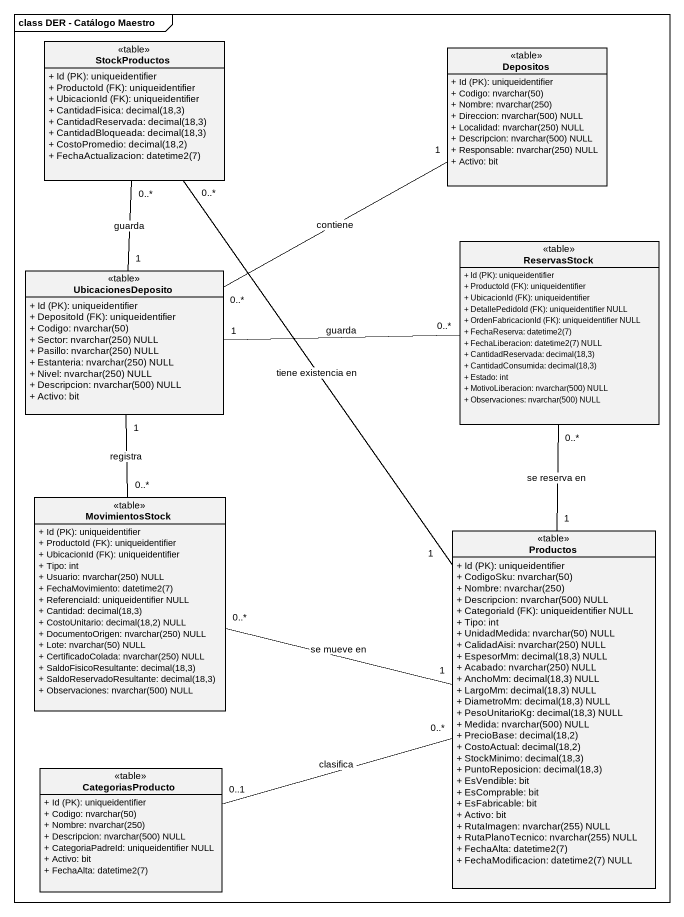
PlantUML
@startuml
mainframe class DER - Catálogo Maestro
hide circle
hide empty members
skinparam classAttributeIconSize 0
class StockProductos <<table>> {
  {field} + Id (PK): uniqueidentifier
  {field} + ProductoId (FK): uniqueidentifier
  {field} + UbicacionId (FK): uniqueidentifier
  {field} + CantidadFisica: decimal(18,3)
  {field} + CantidadReservada: decimal(18,3)
  {field} + CantidadBloqueada: decimal(18,3)
  {field} + CostoPromedio: decimal(18,2)
  {field} + FechaActualizacion: datetime2(7)
}
class Depositos <<table>> {
  {field} + Id (PK): uniqueidentifier
  {field} + Codigo: nvarchar(50)
  {field} + Nombre: nvarchar(250)
  {field} + Direccion: nvarchar(500) NULL
  {field} + Localidad: nvarchar(250) NULL
  {field} + Descripcion: nvarchar(500) NULL
  {field} + Responsable: nvarchar(250) NULL
  + Activo: bit
}
class ReservasStock <<table>> {
  {field} + Id (PK): uniqueidentifier
  {field} + ProductoId (FK): uniqueidentifier
  {field} + UbicacionId (FK): uniqueidentifier
  {field} + DetallePedidoId (FK): uniqueidentifier NULL
  {field} + OrdenFabricacionId (FK): uniqueidentifier NULL
  {field} + FechaReserva: datetime2(7)
  {field} + FechaLiberacion: datetime2(7) NULL
  {field} + CantidadReservada: decimal(18,3)
  {field} + CantidadConsumida: decimal(18,3)
  + Estado: int
  {field} + MotivoLiberacion: nvarchar(500) NULL
  {field} + Observaciones: nvarchar(500) NULL
}
class UbicacionesDeposito <<table>> {
  {field} + Id (PK): uniqueidentifier
  {field} + DepositoId (FK): uniqueidentifier
  {field} + Codigo: nvarchar(50)
  {field} + Sector: nvarchar(250) NULL
  {field} + Pasillo: nvarchar(250) NULL
  {field} + Estanteria: nvarchar(250) NULL
  {field} + Nivel: nvarchar(250) NULL
  {field} + Descripcion: nvarchar(500) NULL
  + Activo: bit
}
class MovimientosStock <<table>> {
  {field} + Id (PK): uniqueidentifier
  {field} + ProductoId (FK): uniqueidentifier
  {field} + UbicacionId (FK): uniqueidentifier
  + Tipo: int
  {field} + Usuario: nvarchar(250) NULL
  {field} + FechaMovimiento: datetime2(7)
  + ReferenciaId: uniqueidentifier NULL
  {field} + Cantidad: decimal(18,3)
  {field} + CostoUnitario: decimal(18,2) NULL
  {field} + DocumentoOrigen: nvarchar(250) NULL
  {field} + Lote: nvarchar(50) NULL
  {field} + CertificadoColada: nvarchar(250) NULL
  {field} + SaldoFisicoResultante: decimal(18,3)
  {field} + SaldoReservadoResultante: decimal(18,3)
  {field} + Observaciones: nvarchar(500) NULL
}
class Productos <<table>> {
  {field} + Id (PK): uniqueidentifier
  {field} + CodigoSku: nvarchar(50)
  {field} + Nombre: nvarchar(250)
  {field} + Descripcion: nvarchar(500) NULL
  {field} + CategoriaId (FK): uniqueidentifier NULL
  + Tipo: int
  {field} + UnidadMedida: nvarchar(50) NULL
  {field} + CalidadAisi: nvarchar(250) NULL
  {field} + EspesorMm: decimal(18,3) NULL
  {field} + Acabado: nvarchar(250) NULL
  {field} + AnchoMm: decimal(18,3) NULL
  {field} + LargoMm: decimal(18,3) NULL
  {field} + DiametroMm: decimal(18,3) NULL
  {field} + PesoUnitarioKg: decimal(18,3) NULL
  {field} + Medida: nvarchar(500) NULL
  {field} + PrecioBase: decimal(18,2)
  {field} + CostoActual: decimal(18,2)
  {field} + StockMinimo: decimal(18,3)
  {field} + PuntoReposicion: decimal(18,3)
  + EsVendible: bit
  + EsComprable: bit
  + EsFabricable: bit
  + Activo: bit
  {field} + RutaImagen: nvarchar(255) NULL
  {field} + RutaPlanoTecnico: nvarchar(255) NULL
  {field} + FechaAlta: datetime2(7)
  {field} + FechaModificacion: datetime2(7) NULL
}
class CategoriasProducto <<table>> {
  {field} + Id (PK): uniqueidentifier
  {field} + Codigo: nvarchar(50)
  {field} + Nombre: nvarchar(250)
  {field} + Descripcion: nvarchar(500) NULL
  + CategoriaPadreId: uniqueidentifier NULL
  + Activo: bit
  {field} + FechaAlta: datetime2(7)
}
StockProductos "0..*" -- "1" UbicacionesDeposito : guarda
StockProductos "0..*" -- "1" Productos : tiene existencia en
ReservasStock "0..*" -left- "1" UbicacionesDeposito : guarda
ReservasStock "0..*" -- "1" Productos : se reserva en
UbicacionesDeposito "0..*" -right- "1" Depositos : contiene
MovimientosStock "0..*" -up- "1" UbicacionesDeposito : registra
MovimientosStock "0..*" -right- "1" Productos : se mueve en
Productos "0..*" -left- "0..1" CategoriasProducto : clasifica
@enduml
